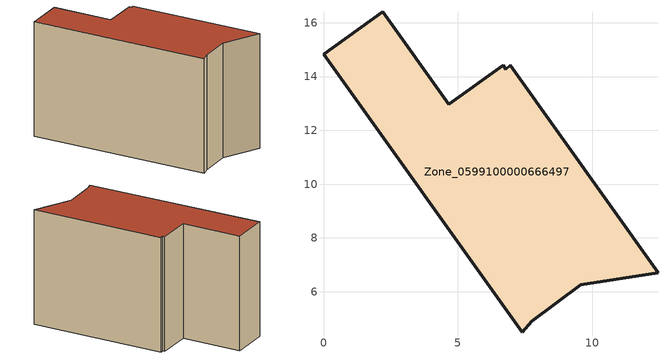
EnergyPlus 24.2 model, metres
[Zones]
Zone_0599100000666497
 floor ground (C_G): 2.2,16.41 4.65,12.97 6.68,14.42 6.78,14.27 6.94,14.42 12.44,6.7 9.56,6.26 7.74,4.9 7.39,4.5 0,14.83 z0
 wall outside (C_F): 4.65,12.97 2.2,16.41 0,14.83 7.39,4.5 7.74,4.9 9.56,6.26 12.44,6.7 6.94,14.42 6.78,14.27 6.68,14.42 4.65,12.97 z0:8.11
 roof outside (C_R): 7.74,4.9 9.56,6.26 12.44,6.7 6.94,14.42 6.78,14.27 6.68,14.42 4.65,12.97 2.2,16.41 0,14.83 7.39,4.5 z8.11
[BUILDING]
Pand.0599100000666497: North Axis=0; Terrain=City; Loads Convergence Tolerance Value=0.04; Temperature Convergence Tolerance Value=0.4; Solar Distribution=FullExterior; Maximum Number of Warmup Days=25; Minimum Number of Warmup Days=1
[Site:Location]
Rotterdam.The.Hague.AP_ZH_NLD Design_Conditions: Latitude=51.96; Longitude=4.45; Time Zone=1; Elevation=-4.5
[SITE:GROUNDTEMPERATURE:BUILDINGSURFACE]
18, 18, 18, 18, 18, 18, 18, 18, 18, 18, 18, 18
[MATERIAL] Thermal Absorptance=0.9; Solar Absorptance=0.7; Visible Absorptance=0.7
Name | Roughness | Thickness | Conductivity | Density | Specific Heat
G.TI.1975-1991 | MediumSmooth | 0.15 | 0.288461 | 540 | 1210
F.TI.1975-1991 | Rough | 0.3 | 0.230769 | 1920 | 840
R.TI.1975-1991 | MediumRough | 0.2 | 0.153846 | 1500 | 1000
[CONSTRUCTION]
C_G: G.TI.1975-1991
C_F: F.TI.1975-1991
C_R: R.TI.1975-1991
[ZONE]
Zone_0599100000666497: Type=1; Multiplier=1; Ceiling Height=Autocalculate; Volume=Autocalculate; Floor Area=autocalculate; Part of Total Floor Area=Yes
[ZONEINFILTRATION:DESIGNFLOWRATE]
Infil_Zone_0599100000666497: Zone or ZoneList or Space or SpaceList=Zone_0599100000666497; Schedule=AlwaysOn; Design Flow Rate Calculation Method=Flow/Area; Flow Rate per Floor Area=0.003; Constant Term Coefficient=1; Temperature Term Coefficient=0; Velocity Term Coefficient=0; Velocity Squared Term Coefficient=0
[HVACTEMPLATE:ZONE:IDEALLOADSAIRSYSTEM]
Zone_0599100000666497: Maximum Heating Supply Air Temperature=50; Minimum Cooling Supply Air Temperature=13; Maximum Heating Supply Air Humidity Ratio=0.0156; Minimum Cooling Supply Air Humidity Ratio=0.0077; Heating Limit=NoLimit; Cooling Limit=NoLimit; Dehumidification Control Type=ConstantSensibleHeatRatio; Cooling Sensible Heat Ratio=0.7; Dehumidification Setpoint=60; Humidification Control Type=None; Humidification Setpoint=30; Outdoor Air Method=None; Outdoor Air Flow Rate per Person=0.00944; Outdoor Air Flow Rate per Zone Floor Area=0; Outdoor Air Flow Rate per Zone=0; Demand Controlled Ventilation Type=None; Outdoor Air Economizer Type=NoEconomizer; Heat Recovery Type=None; Sensible Heat Recovery Effectiveness=0.7; Latent Heat Recovery Effectiveness=0.65
[ZONECONTROL:THERMOSTAT]
ThermostatControl_Zone_0599100000666497: Zone or ZoneList=Zone_0599100000666497; Control Type Schedule=DualSetpointControlType; Control 1=Thermostat_Zone_0599100000666497; Temperature Difference Between Cutout And Setpoint=0
[THERMOSTATSETPOINT:DUALSETPOINT]
Thermostat_Zone_0599100000666497: Heating Setpoint Temperature Schedule=HeatingSetpoint_Zone_0599100000666497; Cooling Setpoint Temperature Schedule=CoolingSetpoint_Zone_0599100000666497
[SCHEDULE:COMPACT]
HeatingSetpoint_Zone_0599100000666497: Through: 12/31, For: AllDays, Until: 24:00, 21
CoolingSetpoint_Zone_0599100000666497: Through: 12/31, For: AllDays, Until: 24:00, 24
DualSetpointControlType: Through: 12/31, For: AllDays, Until: 24:00, 4
AlwaysOn: Through: 12/31, For: AllDays, Until: 24:00, 1
